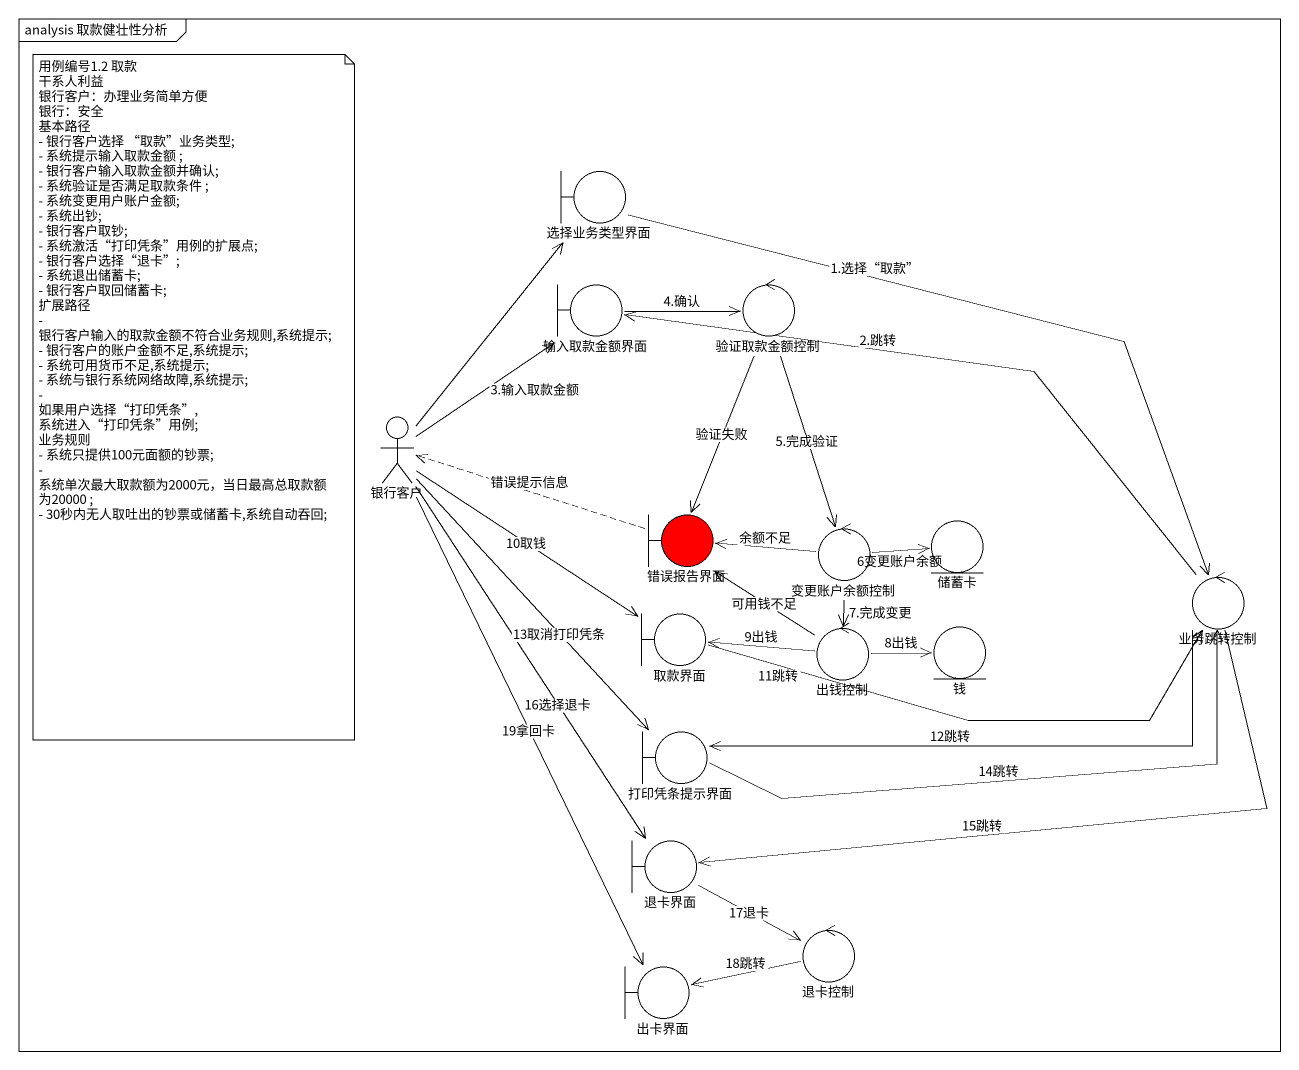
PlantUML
@startuml
mainframe analysis 取款健壮性分析
boundary 选择业务类型界面
boundary 输入取款金额界面
control 验证取款金额控制
actor 银行客户
boundary 错误报告界面 #FF0000
control 变更账户余额控制
entity 储蓄卡
control 业务跳转控制
boundary 取款界面
control 出钱控制
entity 钱
boundary 打印凭条提示界面
boundary 退卡界面
control 退卡控制
boundary 出卡界面
选择业务类型界面 --> 业务跳转控制 : 1.选择“取款”
输入取款金额界面 -right-> 验证取款金额控制 : 4.确认
验证取款金额控制 --> 错误报告界面 : 验证失败
验证取款金额控制 --> 变更账户余额控制 : 5.完成验证
银行客户 -up-> 选择业务类型界面
银行客户 -up-> 输入取款金额界面 : 3.输入取款金额
银行客户 --> 取款界面 : 10取钱
银行客户 --> 打印凭条提示界面 : 13取消打印凭条
银行客户 --> 退卡界面 : 16选择退卡
银行客户 --> 出卡界面 : 19拿回卡
错误报告界面 .left.> 银行客户 : 错误提示信息
变更账户余额控制 -left-> 错误报告界面 : 余额不足
变更账户余额控制 -right-> 储蓄卡 : 6变更账户余额
变更账户余额控制 --> 出钱控制 : 7.完成变更
业务跳转控制 -left-> 输入取款金额界面 : 2.跳转
业务跳转控制 -left-> 打印凭条提示界面 : 12跳转
业务跳转控制 -left-> 退卡界面 : 15跳转
取款界面 -right-> 业务跳转控制 : 11跳转
出钱控制 -up-> 错误报告界面 : 可用钱不足
出钱控制 -left-> 取款界面 : 9出钱
出钱控制 -right-> 钱 : 8出钱
打印凭条提示界面 -right-> 业务跳转控制 : 14跳转
退卡界面 -right-> 退卡控制 : 17退卡
退卡控制 -left-> 出卡界面 : 18跳转
note as N1
  用例编号1.2 取款
  干系人利益
  银行客户：办理业务简单方便
  银行：安全
  基本路径
  - 银行客户选择 “取款”业务类型;
  - 系统提示输入取款金额 ;
  - 银行客户输入取款金额并确认;
  - 系统验证是否满足取款条件 ;
  - 系统变更用户账户金额;
  - 系统出钞;
  - 银行客户取钞;
  - 系统激活“打印凭条”用例的扩展点;
  - 银行客户选择“退卡”;
  - 系统退出储蓄卡;
  - 银行客户取回储蓄卡;
  扩展路径
  - 银行客户输入的取款金额不符合业务规则,系统提示;
  - 银行客户的账户金额不足,系统提示;
  - 系统可用货币不足,系统提示;
  - 系统与银行系统网络故障,系统提示;
  - 如果用户选择“打印凭条”,系统进入“打印凭条”用例;
  业务规则
  - 系统只提供100元面额的钞票;
  - 系统单次最大取款额为2000元，当日最高总取款额为20000 ;
  - 30秒内无人取吐出的钞票或储蓄卡,系统自动吞回;
end note
@enduml
